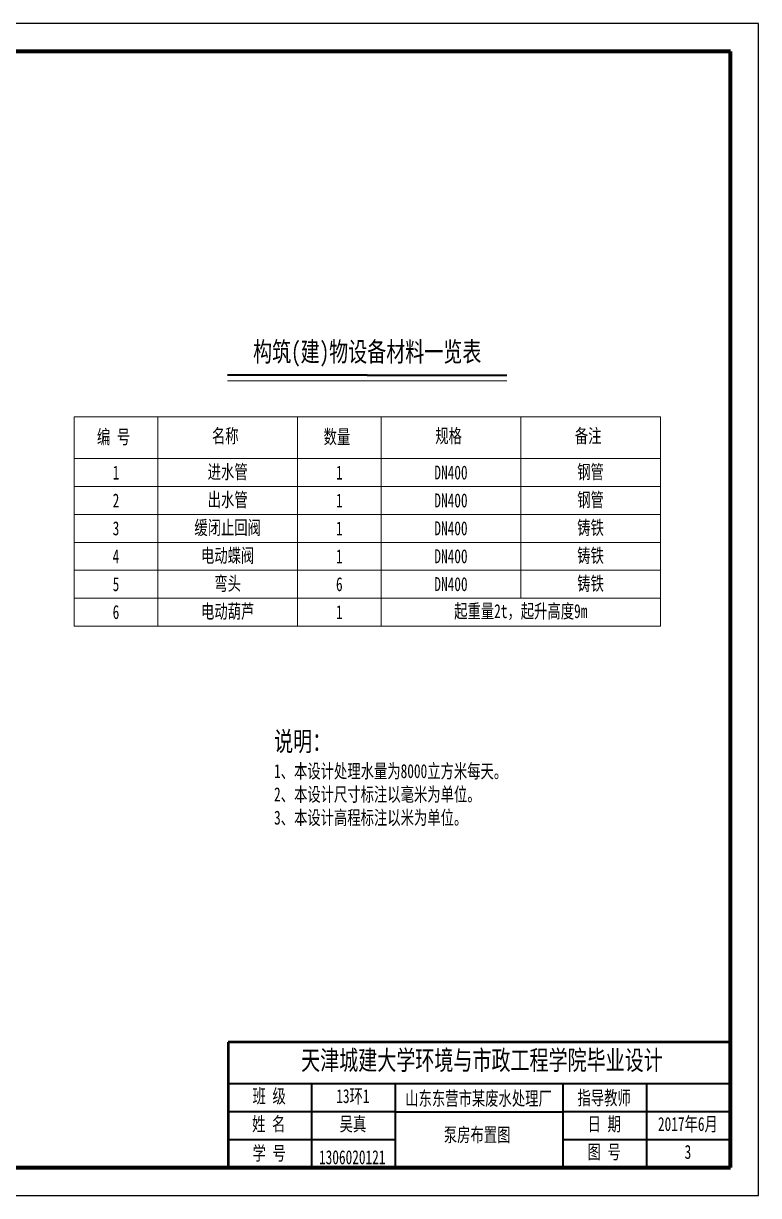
# Model space of a CAD drawing. Header units: millimetres. Extents: x 680 to 3830, y -1705 to 855.
# Drawn here: x 1174.5 to 1437.8, y -325.8 to 94.2 of the extents above; entities that cross this region are included whole.
import ezdxf

# ---------------------------------------------------------------- set-up
doc = ezdxf.new("R2010")
doc.units = ezdxf.units.MM
doc.styles.get("Standard").update_dxf_attribs({"font": 'txt', "bigfont": 'gbcbig.shx'})

msp = doc.modelspace()

# ---------------------------------------------------------------- linework, layer by layer
for p, q in [((1437.79347, 94.15279), (843.79347, 94.15279)), ((1437.79347, -325.84721), (1437.79347, 94.15279)), ((843.79347, -325.84721), (1437.79347, -325.84721))]:
    msp.add_line(p, q)
at = {"lineweight": 100}
for p, q in [((1427.79347, 84.15279), (868.79347, 84.15279)), ((1427.79347, -315.84721), (1427.79347, 84.15279)), ((868.79347, -315.84721), (1427.79347, -315.84721))]:
    msp.add_line(p, q, dxfattribs=at)
at = {"lineweight": 35}
for p, q in [((1297.6197, -31.92066), (1247.6197, -31.92066)), ((1297.6197, -31.92066), (1347.6197, -31.92066)), ((1427.79347, -285.84721), (1247.79347, -285.84721)), ((1277.79347, -315.84721), (1277.79347, -285.84721)), ((1307.79347, -315.84721), (1307.79347, -285.84721)), ((1367.79347, -315.84721), (1367.79347, -285.84721)), ((1397.79347, -315.84721), (1397.79347, -285.84721)), ((1307.79347, -295.84721), (1247.79347, -295.84721)), ((1307.79347, -295.84721), (1367.79347, -295.84721)), ((1427.79347, -295.84721), (1367.79347, -295.84721)), ((1307.79347, -305.84721), (1247.79347, -305.84721)), ((1427.79347, -305.84721), (1367.79347, -305.84721))]:
    msp.add_line(p, q, dxfattribs=at)
at = {"lineweight": 0}
for p, q in [((1247.6197, -33.92066), (1347.6197, -33.92066)), ((1192.6197, -46.79614), (1372.6197, -46.79614)), ((1192.6197, -121.79614), (1192.6197, -46.79614)), ((1222.6197, -46.79614), (1222.6197, -121.79614)), ((1272.6197, -121.79614), (1272.6197, -46.79614)), ((1272.6197, -46.79614), (1302.6197, -46.79614)), ((1302.6197, -121.79614), (1302.6197, -46.79614)), ((1302.6197, -46.79614), (1352.6197, -46.79614)), ((1352.6197, -46.79614), (1352.6197, -111.79614)), ((1372.6197, -46.79614), (1402.6197, -46.79614)), ((1402.6197, -46.79614), (1402.6197, -121.79614)), ((1192.6197, -61.79614), (1402.6197, -61.79614)), ((1402.6197, -71.79614), (1192.6197, -71.79614)), ((1192.6197, -71.79614), (1192.6197, -81.79614)), ((1192.6197, -81.79614), (1402.6197, -81.79614)), ((1402.6197, -81.79614), (1402.6197, -91.79614)), ((1402.6197, -91.79614), (1192.6197, -91.79614)), ((1192.6197, -91.79614), (1192.6197, -101.79614)), ((1192.6197, -101.79614), (1402.6197, -101.79614)), ((1402.6197, -111.79614), (1192.6197, -111.79614)), ((1222.6197, -111.79614), (1272.6197, -111.79614)), ((1272.6197, -111.79614), (1302.6197, -111.79614)), ((1402.6197, -121.79614), (1192.6197, -121.79614)), ((1222.6197, -121.79614), (1272.6197, -121.79614)), ((1272.6197, -121.79614), (1302.6197, -121.79614))]:
    msp.add_line(p, q, dxfattribs=at)
at = {"lineweight": 50}
for p, q in [((1427.79347, -270.84721), (1247.79347, -270.84721)), ((1247.79347, -270.84721), (1247.79347, -315.84721))]:
    msp.add_line(p, q, dxfattribs=at)

# ---------------------------------------------------------------- texts
at = {"lineweight": 0}
for s, insert, char_height, width, attachment_point in [('{\\fFangSong|b0|i0|c134|p49;\\W0.714;构筑(建)物设备材料一览表}', (1297.6197, -24.42066), 7, 100, 5), ('{\\fFangSong|b0|i0|c134|p49;\\W0.7;名称}', (1246.76415, -53.90614), 5, 50, 5), ('{\\fFangSong|b0|i0|c134|p49;\\W0.7;规格}', (1326.76415, -53.90614), 5, 50, 5), ('{\\fFangSong|b0|i0|c134|p49;\\W0.7;备注}', (1376.76415, -53.90614), 5, 50, 5), ('{\\fFangSong|b0|i0|c134|p49;\\W0.7;编 号}', (1206.76415, -54.25747), 5, 30, 5), ('{\\fFangSong|b0|i0|c134|p49;\\W0.7;数量}', (1286.76415, -54.25747), 5, 30, 5), ('{\\fFangSong|b0|i0|c134|p49;\\W0.7;1}', (1207.6197, -66.79614), 5, 30, 5), ('{\\fFangSong|b0|i0|c134|p49;\\W0.7;进水管}', (1247.6197, -66.79614), 5, 50, 5), ('{\\fFangSong|b0|i0|c134|p49;\\W0.7;1}', (1287.6197, -66.79614), 5, 30, 5), ('{\\fFangSong|b0|i0|c134|p49;\\W0.7;DN400}', (1327.6197, -66.79614), 5, 50, 5), ('{\\fFangSong|b0|i0|c134|p49;\\W0.7;钢管}', (1377.6197, -66.79614), 5, 50, 5), ('{\\fFangSong|b0|i0|c134|p49;\\W0.7;2}', (1207.6197, -76.79614), 5, 30, 5), ('{\\fFangSong|b0|i0|c134|p49;\\W0.7;出水管}', (1247.6197, -76.79614), 5, 50, 5), ('{\\fFangSong|b0|i0|c134|p49;\\W0.7;1}', (1287.6197, -76.79614), 5, 30, 5), ('{\\fFangSong|b0|i0|c134|p49;\\W0.7;DN400}', (1327.6197, -76.79614), 5, 50, 5), ('{\\fFangSong|b0|i0|c134|p49;\\W0.7;钢管}', (1377.6197, -76.79614), 5, 50, 5), ('{\\fFangSong|b0|i0|c134|p49;\\W0.7;缓闭止回阀}', (1247.6197, -86.79614), 5, 50, 5), ('{\\fFangSong|b0|i0|c134|p49;\\W0.7;铸铁}', (1377.6197, -86.79614), 5, 50, 5), ('{\\fFangSong|b0|i0|c134|p49;\\W0.7;3}', (1207.6197, -86.79614), 5, 30, 5), ('{\\fFangSong|b0|i0|c134|p49;\\W0.7;1}', (1287.6197, -86.79614), 5, 30, 5), ('{\\fFangSong|b0|i0|c134|p49;\\W0.7;DN400}', (1327.6197, -86.79614), 5, 50, 5), ('{\\fFangSong|b0|i0|c134|p49;\\W0.7;4}', (1207.6197, -96.79614), 5, 30, 5), ('{\\fFangSong|b0|i0|c134|p49;\\W0.7;电动蝶阀}', (1247.6197, -96.79614), 5, 50, 5), ('{\\fFangSong|b0|i0|c134|p49;\\W0.7;1}', (1287.6197, -96.79614), 5, 30, 5), ('{\\fFangSong|b0|i0|c134|p49;\\W0.7;DN400}', (1327.6197, -96.79614), 5, 50, 5), ('{\\fFangSong|b0|i0|c134|p49;\\W0.7;铸铁}', (1377.6197, -96.79614), 5, 50, 5), ('{\\fFangSong|b0|i0|c134|p49;\\W0.7;5}', (1207.6197, -106.79614), 5, 30, 5), ('{\\fFangSong|b0|i0|c134|p49;\\W0.7;弯头}', (1247.6197, -106.79614), 5, 50, 5), ('{\\fFangSong|b0|i0|c134|p49;\\W0.7;6}', (1287.6197, -106.79614), 5, 30, 5), ('{\\fFangSong|b0|i0|c134|p49;\\W0.7;DN400}', (1327.6197, -106.79614), 5, 50, 5), ('{\\fFangSong|b0|i0|c134|p49;\\W0.7;铸铁}', (1377.6197, -106.79614), 5, 50, 5), ('{\\fFangSong|b0|i0|c134|p49;\\W0.7;电动葫芦}', (1247.6197, -116.79614), 5, 50, 5), ('{\\fFangSong|b0|i0|c134|p49;\\W0.7;起重量2t，起升高度9m}', (1352.6197, -116.79614), 5, 100, 5), ('{\\fFangSong|b0|i0|c134|p49;\\W0.7;6}', (1207.6197, -116.79614), 5, 30, 5), ('{\\fFangSong|b0|i0|c134|p49;\\W0.7;1}', (1287.6197, -116.79614), 5, 30, 5), ('{\\fFangSong|b0|i0|c134|p49;\\H1.4x;\\W0.714;说明：\\P\\H0.7143x;\\W0.7;1、本设计处理水量为8000立方米每天。\\P2、本设计尺寸标注以毫米为单位。\\P3、本设计高程标注以米为单位。}', (1264.24085, -159.57794), 5, 180, 1)]:
    msp.add_mtext(s, dxfattribs=dict(at, insert=insert, char_height=char_height, width=width, attachment_point=attachment_point))
at = {"lineweight": 25}
for s, insert, char_height, width, attachment_point in [('{\\fFangSong|b0|i0|c134|p49;\\W0.714;天津城建大学环境与市政工程学院毕业设计}', (1338.71578, -273.83286), 7, 180, 2), ('{\\fFangSong|b0|i0|c134|p49;\\W0.7;班 级}', (1262.48939, -287.70675), 5, 30, 2), ('{\\fFangSong|b0|i0|c134|p49;\\W0.7;13环1}', (1292.48939, -287.70675), 5, 30, 2), ('{\\fFangSong|b0|i0|c134|p49;\\W0.7;山东东营市某废水处理厂}', (1337.48939, -288.53093), 5, 60, 2), ('{\\fFangSong|b0|i0|c134|p49;\\W0.7;指导教师}', (1382.48939, -291.11537), 5, 30, 5), ('{\\fFangSong|b0|i0|c134|p49;\\W0.7;姓 名}', (1262.34289, -297.70675), 5, 30, 2), ('{\\fFangSong|b0|i0|c134|p49;\\W0.7;吴真}', (1292.48939, -297.70675), 5, 30, 2), ('{\\fFangSong|b0|i0|c134|p49;\\W0.7;日 期}', (1382.48939, -297.70675), 5, 30, 2), ('{\\fFangSong|b0|i0|c134|p49;\\W0.7;2017年6月}', (1412.48939, -297.70675), 5, 30, 2), ('{\\fFangSong|b0|i0|c134|p49;\\W0.7;泵房布置图}', (1336.98328, -301.54845), 5, 60, 2), ('{\\fFangSong|b0|i0|c134|p49;\\W0.7;学 号}', (1262.48939, -308.16517), 5, 30, 2), ('{\\fFangSong|b0|i0|c134|p49;\\W0.7;1306020121}', (1292.25606, -309.60913), 5, 30, 2), ('{\\fFangSong|b0|i0|c134|p49;\\W0.7;图 号}', (1382.48939, -307.70675), 5, 30, 2), ('{\\fFangSong|b0|i0|c134|p49;\\W0.7;3}', (1412.48939, -307.70675), 5, 30, 2)]:
    msp.add_mtext(s, dxfattribs=dict(at, insert=insert, char_height=char_height, width=width, attachment_point=attachment_point))

doc.saveas('drawing.dxf')
